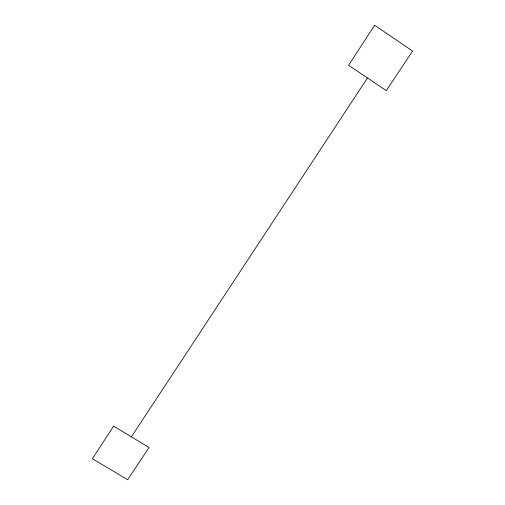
<?xml version="1.0" encoding="UTF-8"?>
<svg xmlns="http://www.w3.org/2000/svg" width="505" height="505" viewBox="0 0 505 505"><rect width="100%" height="100%" fill="white"/><g stroke="black" fill="none" stroke-linecap="round" stroke-linejoin="round"><path stroke-width="0.76" d="M131.388 436.844L367.488 77.985M113.625 426.119L92.415 458.685L127.651 479.75L149.07 447.525L113.625 426.119M374.653 25.25L348.595 65.271L386.287 90.629L412.585 51.068L374.653 25.25"/></g></svg>
